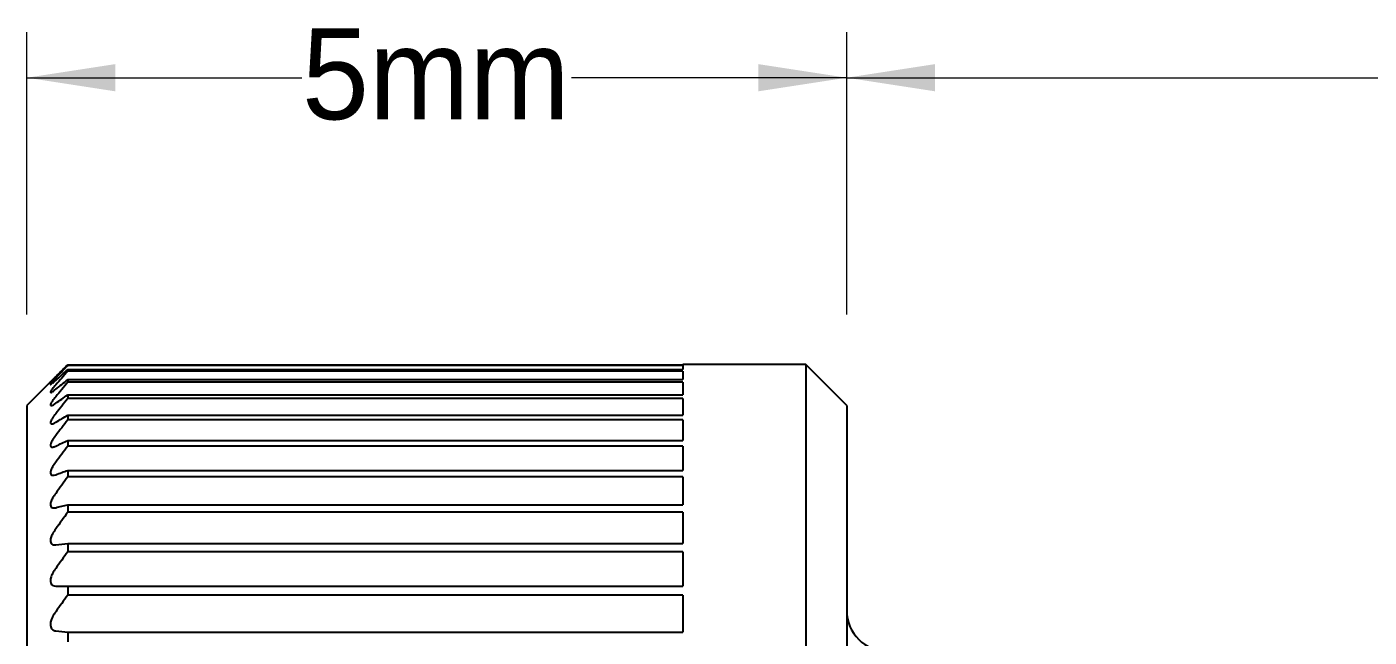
# Model space of a CAD drawing. Header units: millimetres. Extents: x 1.1 to 47.7, y 1.1 to 36.6.
# Drawn here: x 21.04 to 29.22, y 19.36 to 23.08 of the extents above; entities that cross this region are included whole.
import ezdxf

# ---------------------------------------------------------------- set-up
doc = ezdxf.new("R2010")
doc.units = ezdxf.units.MM
doc.header["$LTSCALE"] = 0.17487
doc.linetypes.add('SLD-Solid', pattern=[0])
doc.styles.add('SLDTEXTSTYLE0', font='ARIAL.TTF', dxfattribs={"width": 0.948})
doc.dimstyles.new('SLDDIMSTYLE1', dxfattribs={"dimtxt": 0.538946, "dimasz": 0.538946, "dimexe": 0, "dimexo": 0.0625, "dimgap": 0.134737, "dimtad": 0, "dimtih": 1, "dimtoh": 1, "dimdec": 3, "dimrnd": 1e-09, "dimzin": 12, "dimdsep": 46, "dimtxsty": 'SLDTEXTSTYLE0', "dimsah": 1, "dimcen": 0.09, "dimadec": 0, "dimazin": 3, "dimtfac": 1, "dimtdec": 3, "dimtofl": 0, "dimtmove": 0, "dimatfit": 3, "dimfxl": 0, "dimfrac": 2, "dimtolj": 1, "dimtzin": 12, "dimarcsym": 0})

# ---------------------------------------------------------------- blocks, each defined once
blk = doc.blocks.new('_D_2')
at = {"color": 7, "linetype": 'SLD-Solid', "lineweight": 0}
for p, q in [((21.0373, 21.3291), (21.0373, 23.0497)), ((26.0373, 21.3291), (26.0373, 23.0497)), ((21.0373, 22.7721), (22.715, 22.7721)), ((26.0373, 22.7721), (24.36, 22.7721))]:
    blk.add_line(p, q, dxfattribs=at)
at = {"color": 7, "linetype": 'SLD-Solid', "lineweight": 18}
for points in [[(21.0373, 22.7721), (21.5763, 22.6892), (21.5763, 22.855)], [(26.0373, 22.7721), (25.4984, 22.855), (25.4984, 22.6892)]]:
    blk.add_solid(points, dxfattribs=at)
at = {"color": 7, "linetype": 'SLD-Solid', "lineweight": 18, "insert": (22.715, 23.074), "char_height": 0.55521, "attachment_point": 1, "style": 'SLDTEXTSTYLE0'}
blk.add_mtext('5mm', dxfattribs=at)
blk = doc.blocks.new('_D_3')
at = {"color": 7, "linetype": 'SLD-Solid', "lineweight": 0}
for p, q in [((26.0373, 21.5791), (26.0373, 23.0497)), ((42.0373, 19.8291), (42.0373, 23.0497)), ((26.0373, 22.7721), (33.0103, 22.7721)), ((42.0373, 22.7721), (35.0666, 22.7721))]:
    blk.add_line(p, q, dxfattribs=at)
at = {"color": 7, "linetype": 'SLD-Solid', "lineweight": 18}
for points in [[(26.0373, 22.7721), (26.5763, 22.6892), (26.5763, 22.855)], [(42.0373, 22.7721), (41.4984, 22.855), (41.4984, 22.6892)]]:
    blk.add_solid(points, dxfattribs=at)
at = {"color": 7, "linetype": 'SLD-Solid', "lineweight": 18, "insert": (33.0103, 23.074), "char_height": 0.55521, "attachment_point": 1, "style": 'SLDTEXTSTYLE0'}
blk.add_mtext('16mm', dxfattribs=at)

msp = doc.modelspace()

# ---------------------------------------------------------------- linework, layer by layer
at = {"color": 7, "linetype": 'SLD-Solid', "lineweight": 25}
for p, q in [((21.2873, 21.0213), (21.2873, 21.0181)), ((21.2873, 21.0213), (25.0373, 21.0213)), ((25.0373, 21.0181), (21.2873, 21.0181)), ((21.2873, 20.9922), (21.2873, 20.9825)), ((21.2873, 20.9922), (25.0373, 20.9922)), ((25.0373, 20.9825), (21.2873, 20.9825)), ((25.7873, 21.0239), (25.0373, 21.0239)), ((25.0373, 21.0239), (25.0373, 21.0213)), ((25.0373, 21.0181), (25.0373, 20.9922)), ((25.0373, 20.9825), (25.0373, 20.931)), ((26.0373, 20.7739), (25.7873, 21.0239)), ((25.7873, 21.0239), (25.7873, 12.5239)), ((21.1813, 20.9179), (21.0373, 20.7739)), ((21.2873, 20.931), (21.2873, 20.915)), ((21.2873, 20.931), (25.0373, 20.931)), ((25.0373, 20.915), (21.2873, 20.915)), ((25.0373, 20.915), (25.0373, 20.8382)), ((21.2873, 20.8382), (21.2873, 20.8159)), ((21.2873, 20.8382), (25.0373, 20.8382)), ((25.0373, 20.8159), (21.2873, 20.8159)), ((25.0373, 20.8159), (25.0373, 20.7144)), ((21.0373, 20.7739), (21.0373, 12.7739)), ((21.2873, 20.7144), (21.2873, 20.686)), ((21.2873, 20.7144), (25.0373, 20.7144)), ((26.0373, 20.7739), (26.0373, 12.7739)), ((25.0373, 20.686), (21.2873, 20.686)), ((25.0373, 20.686), (25.0373, 20.5607)), ((21.2873, 20.5607), (21.2873, 20.5264)), ((21.2873, 20.5607), (25.0373, 20.5607)), ((25.0373, 20.5264), (21.2873, 20.5264)), ((25.0373, 20.5264), (25.0373, 20.3781)), ((21.2873, 20.3781), (21.2873, 20.3382)), ((21.2873, 20.3781), (25.0373, 20.3781)), ((25.0373, 20.3382), (21.2873, 20.3382)), ((25.0373, 20.3382), (25.0373, 20.1681)), ((21.2873, 20.1681), (21.2873, 20.1229)), ((21.2873, 20.1681), (25.0373, 20.1681)), ((25.0373, 20.1229), (21.2873, 20.1229)), ((25.0373, 20.1229), (25.0373, 19.9323)), ((21.2873, 19.9323), (21.2873, 19.8821)), ((21.2873, 19.9323), (25.0373, 19.9323)), ((25.0373, 19.8821), (21.2873, 19.8821)), ((25.0373, 19.8821), (25.0373, 19.6724)), ((21.2873, 19.6724), (21.2873, 19.6177)), ((21.2873, 19.6724), (25.0373, 19.6724)), ((25.0373, 19.6177), (21.2873, 19.6177)), ((25.0373, 19.6177), (25.0373, 19.3904)), ((21.2873, 19.3904), (21.2873, 19.3316)), ((21.2873, 19.3904), (25.0373, 19.3904))]:
    msp.add_line(p, q, dxfattribs=at)
msp.add_arc((26.2873, 19.5239), 0.25, 180, 270, dxfattribs=at)
for points in [[(21.2133, 20.9492), (21.2379, 20.9733), (21.2625, 20.9973), (21.2873, 21.0213)], [(21.2873, 21.0181), (21.2625, 20.9921), (21.2379, 20.9661), (21.2133, 20.94)], [(21.2133, 20.9267), (21.2379, 20.9486), (21.2625, 20.9704), (21.2873, 20.9922)], [(21.2873, 20.9825), (21.2625, 20.9548), (21.2379, 20.9269), (21.2133, 20.899)], [(21.2133, 20.8725), (21.2379, 20.8921), (21.2625, 20.9116), (21.2873, 20.931)], [(21.2873, 20.915), (21.2625, 20.8856), (21.2379, 20.8562), (21.2133, 20.8267)], [(21.2133, 20.7872), (21.2379, 20.8042), (21.2625, 20.8212), (21.2873, 20.8382)], [(21.2873, 20.8159), (21.2625, 20.7852), (21.2379, 20.7544), (21.2133, 20.7235)], [(21.2133, 20.6713), (21.2379, 20.6857), (21.2625, 20.7001), (21.2873, 20.7144)], [(21.2873, 20.686), (21.2625, 20.6542), (21.2379, 20.6223), (21.2133, 20.5902)], [(21.2133, 20.5258), (21.2379, 20.5375), (21.2625, 20.5491), (21.2873, 20.5607)], [(21.2873, 20.5264), (21.2625, 20.4937), (21.2379, 20.4609), (21.2133, 20.428)], [(21.2133, 20.3517), (21.2379, 20.3605), (21.2625, 20.3693), (21.2873, 20.3781)], [(21.2873, 20.3382), (21.2625, 20.3049), (21.2379, 20.2714), (21.2133, 20.2378)], [(21.2133, 20.1504), (21.2379, 20.1563), (21.2625, 20.1622), (21.2873, 20.1681)], [(21.2873, 20.1229), (21.2625, 20.0892), (21.2379, 20.0553), (21.2133, 20.0214)], [(21.2133, 19.9234), (21.2379, 19.9263), (21.2625, 19.9293), (21.2873, 19.9323)], [(21.2873, 19.8821), (21.2625, 19.8483), (21.2379, 19.8143), (21.2133, 19.7802)], [(21.2133, 19.6724), (21.2379, 19.6724), (21.2625, 19.6724), (21.2873, 19.6724)], [(21.2873, 19.6177), (21.2625, 19.5839), (21.2379, 19.5501), (21.2133, 19.5161)], [(21.2133, 19.3993), (21.2379, 19.3964), (21.2625, 19.3934), (21.2873, 19.3904)]]:
    msp.add_open_spline(points, degree=3, dxfattribs=at)
for points, knots in [([(21.2133, 20.94), (21.2061, 20.9323), (21.1994, 20.925), (21.1941, 20.9189), (21.1898, 20.9141), (21.1863, 20.9099), (21.184, 20.9069), (21.1817, 20.9038), (21.1807, 20.902), (21.1812, 20.9016), (21.1816, 20.9012), (21.1831, 20.9019), (21.1855, 20.9035), (21.1879, 20.9052), (21.1912, 20.9078), (21.1952, 20.911), (21.2003, 20.9152), (21.2066, 20.9207), (21.2133, 20.9267)], [0.0000003181, 0.0000003181, 0.0000003181, 0.0000003181, 0.0000374338, 0.0000374338, 0.0000374338, 0.0000670526, 0.0000670526, 0.0000670526, 0.0000969776, 0.0000969776, 0.0000969776, 0.0001227839, 0.0001227839, 0.0001227839, 0.0001490685, 0.0001490685, 0.0001490685, 0.0001836207, 0.0001836207, 0.0001836207, 0.0001836207]), ([(21.2133, 20.899), (21.2061, 20.8908), (21.1994, 20.8829), (21.1941, 20.876), (21.1898, 20.8705), (21.1863, 20.8656), (21.184, 20.8618), (21.1817, 20.858), (21.1807, 20.8552), (21.1812, 20.8539), (21.1816, 20.8528), (21.1831, 20.8528), (21.1855, 20.8537), (21.1879, 20.8546), (21.1912, 20.8565), (21.1952, 20.8591), (21.2003, 20.8625), (21.2066, 20.8672), (21.2133, 20.8725)], [0.0000002975, 0.0000002975, 0.0000002975, 0.0000002975, 0.000037427, 0.000037427, 0.000037427, 0.0000670436, 0.0000670436, 0.0000670436, 0.0000969662, 0.0000969662, 0.0000969662, 0.0001227717, 0.0001227717, 0.0001227717, 0.0001490574, 0.0001490574, 0.0001490574, 0.0001835997, 0.0001835997, 0.0001835997, 0.0001835997]), ([(21.1813, 20.9179), (21.1812, 20.9178), (21.181, 20.9176), (21.1824, 20.9189), (21.1852, 20.9217), (21.1895, 20.9259), (21.1955, 20.9318), (21.2034, 20.9395), (21.21, 20.9459), (21.2133, 20.9492)], [0, 0, 0, 0, 0.053196, 0.192196, 0.335116, 0.477398, 0.622649, 0.809327, 1, 1, 1, 1]), ([(21.2133, 20.8267), (21.2061, 20.818), (21.1994, 20.8094), (21.1941, 20.8018), (21.1898, 20.7957), (21.1863, 20.7901), (21.184, 20.7856), (21.1817, 20.781), (21.1807, 20.7774), (21.1812, 20.7753), (21.1816, 20.7734), (21.1831, 20.7726), (21.1855, 20.7728), (21.1879, 20.773), (21.1912, 20.7742), (21.1952, 20.7761), (21.2003, 20.7786), (21.2066, 20.7825), (21.2133, 20.7872)], [0.0000002815, 0.0000002815, 0.0000002815, 0.0000002815, 0.0000374218, 0.0000374218, 0.0000374218, 0.0000670366, 0.0000670366, 0.0000670366, 0.0000969574, 0.0000969574, 0.0000969574, 0.0001227623, 0.0001227623, 0.0001227623, 0.0001490488, 0.0001490488, 0.0001490488, 0.0001835833, 0.0001835833, 0.0001835833, 0.0001835833]), ([(21.2133, 20.7235), (21.2061, 20.7144), (21.1994, 20.7053), (21.1941, 20.697), (21.1898, 20.6904), (21.1863, 20.6841), (21.184, 20.6788), (21.1817, 20.6735), (21.1807, 20.6691), (21.1812, 20.6662), (21.1816, 20.6636), (21.1831, 20.662), (21.1855, 20.6615), (21.1879, 20.6609), (21.1912, 20.6614), (21.1952, 20.6626), (21.2004, 20.6643), (21.2066, 20.6674), (21.2133, 20.6713)], [0.000000269, 0.000000269, 0.000000269, 0.000000269, 0.0000374177, 0.0000374177, 0.0000374177, 0.0000670312, 0.0000670312, 0.0000670312, 0.0000969505, 0.0000969505, 0.0000969505, 0.0001227549, 0.0001227549, 0.0001227549, 0.0001490421, 0.0001490421, 0.0001490421, 0.0001835706, 0.0001835706, 0.0001835706, 0.0001835706]), ([(21.2133, 20.5902), (21.2061, 20.5808), (21.1994, 20.5712), (21.1941, 20.5623), (21.1898, 20.5552), (21.1862, 20.5483), (21.184, 20.5424), (21.1817, 20.5364), (21.1807, 20.5312), (21.1812, 20.5274), (21.1816, 20.5241), (21.1831, 20.5218), (21.1855, 20.5206), (21.1879, 20.5193), (21.1913, 20.519), (21.1952, 20.5196), (21.2004, 20.5204), (21.2066, 20.5226), (21.2133, 20.5258)], [0.0000002595, 0.0000002595, 0.0000002595, 0.0000002595, 0.0000374146, 0.0000374146, 0.0000374146, 0.000067027, 0.000067027, 0.000067027, 0.0000969452, 0.0000969452, 0.0000969452, 0.0001227493, 0.0001227493, 0.0001227493, 0.0001490369, 0.0001490369, 0.0001490369, 0.0001835609, 0.0001835609, 0.0001835609, 0.0001835609]), ([(21.2133, 20.428), (21.2061, 20.4182), (21.1994, 20.4083), (21.1941, 20.3988), (21.1898, 20.3913), (21.1862, 20.3838), (21.184, 20.3773), (21.1817, 20.3706), (21.1807, 20.3647), (21.1812, 20.3601), (21.1816, 20.3561), (21.1831, 20.3531), (21.1855, 20.3511), (21.1879, 20.3491), (21.1913, 20.3481), (21.1952, 20.348), (21.2004, 20.3479), (21.2066, 20.3493), (21.2133, 20.3517)], [0.0000002524, 0.0000002524, 0.0000002524, 0.0000002524, 0.0000374123, 0.0000374123, 0.0000374123, 0.000067024, 0.000067024, 0.000067024, 0.0000969413, 0.0000969413, 0.0000969413, 0.0001227451, 0.0001227451, 0.0001227451, 0.0001490332, 0.0001490332, 0.0001490332, 0.0001835537, 0.0001835537, 0.0001835537, 0.0001835537]), ([(21.2133, 20.2378), (21.2061, 20.2279), (21.1994, 20.2177), (21.1941, 20.2077), (21.1898, 20.1998), (21.1862, 20.1919), (21.184, 20.1847), (21.1817, 20.1775), (21.1807, 20.1708), (21.1812, 20.1655), (21.1816, 20.1609), (21.1831, 20.1572), (21.1855, 20.1545), (21.1879, 20.1518), (21.1913, 20.1501), (21.1952, 20.1493), (21.2004, 20.1483), (21.2066, 20.1488), (21.2133, 20.1504)], [0.0000002476, 0.0000002476, 0.0000002476, 0.0000002476, 0.0000374107, 0.0000374107, 0.0000374107, 0.0000670219, 0.0000670219, 0.0000670219, 0.0000969387, 0.0000969387, 0.0000969387, 0.0001227423, 0.0001227423, 0.0001227423, 0.0001490306, 0.0001490306, 0.0001490306, 0.0001835488, 0.0001835488, 0.0001835488, 0.0001835488]), ([(21.2133, 20.0214), (21.2061, 20.0114), (21.1994, 20.0008), (21.1941, 19.9905), (21.1898, 19.9822), (21.1862, 19.9739), (21.184, 19.9662), (21.1817, 19.9584), (21.1807, 19.9511), (21.1812, 19.9451), (21.1816, 19.9399), (21.1831, 19.9355), (21.1855, 19.9321), (21.1879, 19.9287), (21.1913, 19.9263), (21.1952, 19.9248), (21.2004, 19.9229), (21.2066, 19.9226), (21.2133, 19.9234)], [0.0000002448, 0.0000002448, 0.0000002448, 0.0000002448, 0.0000374098, 0.0000374098, 0.0000374098, 0.0000670206, 0.0000670206, 0.0000670206, 0.0000969371, 0.0000969371, 0.0000969371, 0.0001227406, 0.0001227406, 0.0001227406, 0.000149029, 0.000149029, 0.000149029, 0.0001835459, 0.0001835459, 0.0001835459, 0.0001835459]), ([(21.2133, 19.7802), (21.2061, 19.7701), (21.1994, 19.7595), (21.1941, 19.7488), (21.1898, 19.7403), (21.1862, 19.7316), (21.184, 19.7234), (21.1817, 19.7152), (21.1807, 19.7072), (21.1812, 19.7005), (21.1816, 19.6947), (21.1831, 19.6897), (21.1855, 19.6857), (21.1879, 19.6816), (21.1913, 19.6785), (21.1952, 19.6764), (21.2004, 19.6736), (21.2066, 19.6724), (21.2133, 19.6724)], [0.0000002439, 0.0000002439, 0.0000002439, 0.0000002439, 0.0000374095, 0.0000374095, 0.0000374095, 0.0000670202, 0.0000670202, 0.0000670202, 0.0000969366, 0.0000969366, 0.0000969366, 0.0001227401, 0.0001227401, 0.0001227401, 0.0001490286, 0.0001490286, 0.0001490286, 0.000183545, 0.000183545, 0.000183545, 0.000183545]), ([(21.2133, 19.5161), (21.2061, 19.5061), (21.1994, 19.4954), (21.1941, 19.4844), (21.1898, 19.4757), (21.1862, 19.4667), (21.184, 19.4581), (21.1817, 19.4495), (21.1807, 19.441), (21.1812, 19.4337), (21.1816, 19.4274), (21.1831, 19.4217), (21.1855, 19.4171), (21.1879, 19.4124), (21.1913, 19.4087), (21.1952, 19.4059), (21.2004, 19.4022), (21.2066, 19.4001), (21.2133, 19.3993)], [0.0000002449, 0.0000002449, 0.0000002449, 0.0000002449, 0.0000374098, 0.0000374098, 0.0000374098, 0.0000670207, 0.0000670207, 0.0000670207, 0.0000969371, 0.0000969371, 0.0000969371, 0.0001227407, 0.0001227407, 0.0001227407, 0.0001490291, 0.0001490291, 0.0001490291, 0.0001835459, 0.0001835459, 0.0001835459, 0.0001835459])]:
    msp.add_open_spline(points, degree=3, knots=knots, dxfattribs=at)

# ---------------------------------------------------------------- dimensions: what is measured, and where the dimension line sits
at = {"color": 7, "linetype": 'SLD-Solid', "lineweight": 18}
for base, p1, p2, picture, middle in [((21.0373, 22.7721), (26.0373, 20.7739), (21.0373, 20.7739), '_D_2', (23.5375, 22.7721)), ((42.0373, 22.7721), (26.0373, 21.0239), (42.0373, 19.2739), '_D_3', (34.0384, 22.7721))]:
    dim = msp.add_linear_dim(base=base, p1=p1, p2=p2, dimstyle='SLDDIMSTYLE1', dxfattribs=at)
    dim.commit()
    dim.dimension.update_dxf_attribs({"geometry": picture, "text_midpoint": middle, "dimtype": 160})

doc.saveas('drawing.dxf')
